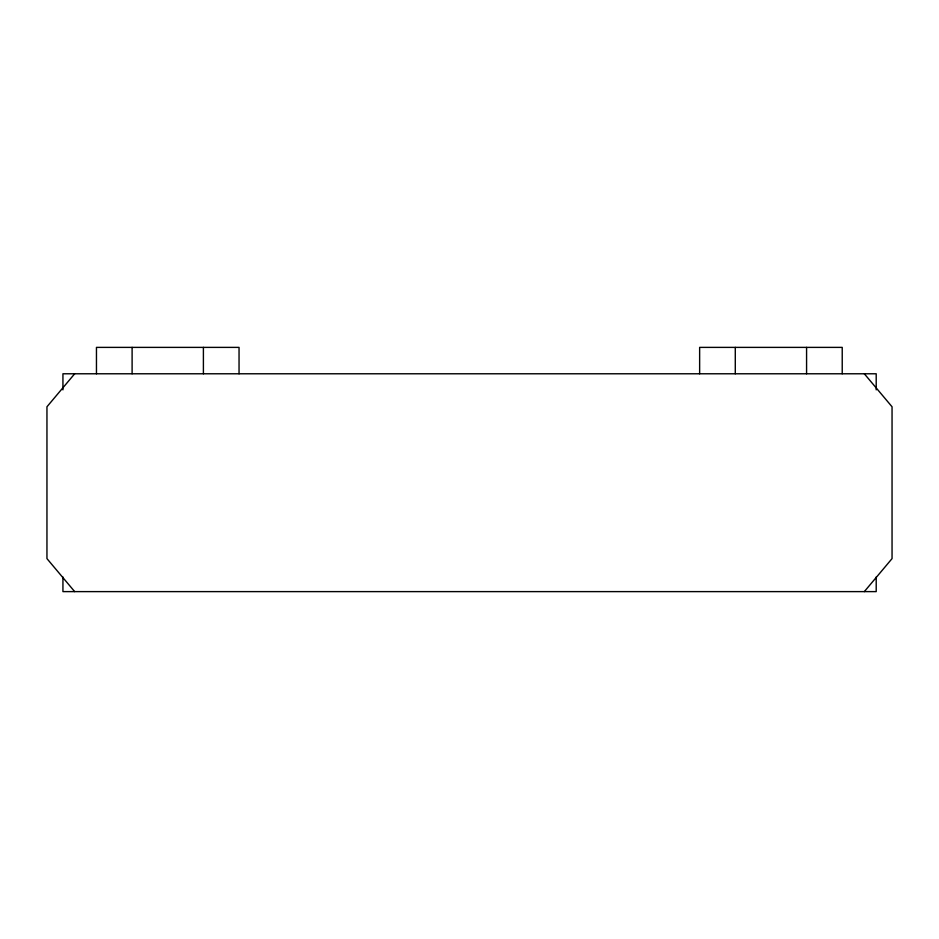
<?xml version="1.0" encoding="UTF-8"?>
<svg xmlns="http://www.w3.org/2000/svg" width="939" height="939" viewBox="0 0 939 939"><rect width="100%" height="100%" fill="white"/><g stroke="black" fill="none" stroke-linecap="round" stroke-linejoin="round"><path stroke-width="1.41" d="M74.674 373.781L46.95 406.787L46.95 558.611L74.674 591.617M864.326 591.617L892.05 558.611L892.05 406.787L864.326 373.781M876.204 389.861L876.204 373.781L62.936 373.781L62.936 389.861M876.204 577.004L876.204 591.617L62.936 591.617L62.936 577.004M842.224 373.781L842.224 347.383L699.637 347.383L699.637 373.781M806.578 347.383L806.578 373.781M735.284 347.383L735.284 373.781M239.046 373.781L239.046 347.383L96.459 347.383L96.459 373.781M203.399 347.383L203.399 373.781M132.106 347.383L132.106 373.781"/></g></svg>
